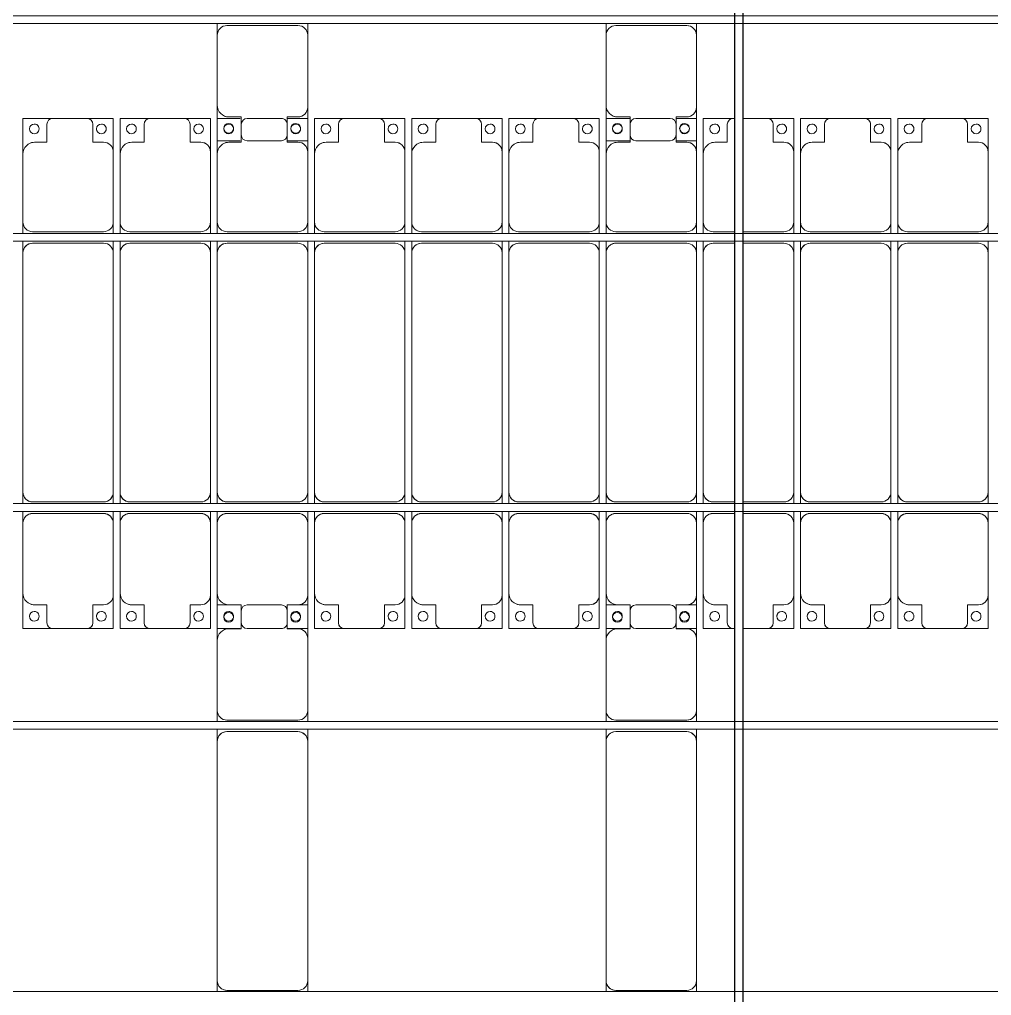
# Model space of a CAD drawing. Header units: millimetres. Extents: x -147246 to 112336, y -213734 to -86506.
# Drawn here: x -19365 to -14365, y -134745 to -129725 of the extents above; entities that cross this region are included whole.
import ezdxf

# ---------------------------------------------------------------- set-up
doc = ezdxf.new("R2010")
doc.units = ezdxf.units.MM
doc.layers.add('A-GENM', color=13, linetype='Continuous', lineweight=9)
doc.layers.add('S-BEAM', color=12, linetype='Continuous', lineweight=9)

# ---------------------------------------------------------------- blocks, each defined once
blk = doc.blocks.new('Dải phao đi lại kèm đỡ invester - DẢI PHAO ĐI LẠI-14853-BỐ TRÍ KHUNG KẾT CẤU BÈ PIN 05')
at = {"layer": 'A-GENM', "color": 7}
for p, q in [((120758.4, 1312.2), (120911.8, 1312.2)), ((120758.4, 1129.7), (120758.4, 1312.2)), ((121088.2, 1312.2), (120911.8, 1312.2)), ((121088.2, 1312.2), (121223.4, 1312.2)), ((121223.4, 1312.2), (121223.4, 1139.7)), ((121258.4, 1312.2), (121411.8, 1312.2)), ((121258.4, 1129.7), (121258.4, 1312.2)), ((121588.2, 1312.2), (121411.8, 1312.2)), ((121588.2, 1312.2), (121723.4, 1312.2)), ((121723.4, 1312.2), (121723.4, 1139.7)), ((121758.4, 1312.2), (121876.7, 1312.2)), ((121758.4, 1129.7), (121758.4, 1312.2)), ((122088.2, 1312.2), (121911.8, 1312.2)), ((122118, 1312.2), (122223.4, 1312.2)), ((122223.4, 1312.2), (122223.4, 1139.7)), ((122258.4, 1312.2), (122411.8, 1312.2)), ((122258.4, 1129.7), (122258.4, 1312.2)), ((122588.2, 1312.2), (122411.8, 1312.2)), ((122588.2, 1312.2), (122723.4, 1312.2)), ((122723.4, 1312.2), (122723.4, 1139.7)), ((122758.4, 1312.2), (122911.8, 1312.2)), ((122758.4, 1129.7), (122758.4, 1312.2)), ((123088.2, 1312.2), (122911.8, 1312.2)), ((123088.2, 1312.2), (123223.4, 1312.2)), ((123223.4, 1312.2), (123223.4, 1139.7)), ((123258.4, 1312.2), (123411.8, 1312.2)), ((123258.4, 1129.7), (123258.4, 1312.2)), ((123588.2, 1312.2), (123411.8, 1312.2)), ((123588.2, 1312.2), (123723.4, 1312.2)), ((123723.4, 1312.2), (123723.4, 1139.7)), ((123758.4, 1312.2), (123881.6, 1312.2)), ((123758.4, 1129.7), (123758.4, 1312.2)), ((124088.2, 1312.2), (123911.8, 1312.2)), ((124118, 1312.2), (124223.4, 1312.2)), ((124223.4, 1312.2), (124223.4, 1139.7)), ((124258.4, 1312.2), (124411.8, 1312.2)), ((124258.4, 1129.7), (124258.4, 1312.2)), ((124421.3, 1312.2), (124411.8, 1312.2)), ((124588.2, 1312.2), (124461.3, 1312.2)), ((124588.2, 1312.2), (124723.4, 1312.2)), ((124723.4, 1312.2), (124723.4, 1139.7)), ((124758.4, 1312.2), (124911.8, 1312.2)), ((124758.4, 1129.7), (124758.4, 1312.2)), ((125088.2, 1312.2), (124911.8, 1312.2)), ((125088.2, 1312.2), (125223.4, 1312.2)), ((125223.4, 1312.2), (125223.4, 1139.7)), ((125258.4, 1312.2), (125411.8, 1312.2)), ((125258.4, 1129.7), (125258.4, 1312.2)), ((125588.2, 1312.2), (125411.8, 1312.2)), ((125588.2, 1312.2), (125723.4, 1312.2)), ((125723.4, 1312.2), (125723.4, 1139.7)), ((120881.8, 1282.2), (120881.8, 1189.7)), ((121118.2, 1189.7), (121118.2, 1282.2)), ((121381.8, 1282.2), (121381.8, 1189.7)), ((121618.2, 1189.7), (121618.2, 1282.2)), ((121881.8, 1282.2), (121881.8, 1189.7)), ((122118.2, 1189.7), (122118.2, 1282.2)), ((122381.8, 1282.2), (122381.8, 1189.7)), ((122618.2, 1189.7), (122618.2, 1282.2)), ((122881.8, 1282.2), (122881.8, 1189.7)), ((123118.2, 1189.7), (123118.2, 1282.2)), ((123381.8, 1282.2), (123381.8, 1189.7)), ((123618.2, 1189.7), (123618.2, 1282.2)), ((123881.8, 1282.2), (123881.8, 1189.7)), ((124118.2, 1189.7), (124118.2, 1282.2)), ((124381.8, 1282.2), (124381.8, 1189.7)), ((124618.2, 1189.7), (124618.2, 1282.2)), ((124881.8, 1282.2), (124881.8, 1189.7)), ((125118.2, 1189.7), (125118.2, 1282.2)), ((125381.8, 1282.2), (125381.8, 1189.7)), ((125618.2, 1189.7), (125618.2, 1282.2)), ((120881.8, 1189.7), (120818.4, 1189.7)), ((121173.4, 1189.7), (121118.2, 1189.7)), ((121381.8, 1189.7), (121318.4, 1189.7)), ((121673.4, 1189.7), (121618.2, 1189.7)), ((121881.8, 1189.7), (121818.4, 1189.7)), ((122173.4, 1189.7), (122118.2, 1189.7)), ((122381.8, 1189.7), (122318.4, 1189.7)), ((122673.4, 1189.7), (122618.2, 1189.7)), ((122881.8, 1189.7), (122818.4, 1189.7)), ((123173.4, 1189.7), (123118.2, 1189.7)), ((123381.8, 1189.7), (123318.4, 1189.7)), ((123673.4, 1189.7), (123618.2, 1189.7)), ((123881.8, 1189.7), (123818.4, 1189.7)), ((124173.4, 1189.7), (124118.2, 1189.7)), ((124381.8, 1189.7), (124318.4, 1189.7)), ((124673.4, 1189.7), (124618.2, 1189.7)), ((124881.8, 1189.7), (124818.4, 1189.7)), ((125173.4, 1189.7), (125118.2, 1189.7)), ((125381.8, 1189.7), (125318.4, 1189.7)), ((125673.4, 1189.7), (125618.2, 1189.7)), ((120758.4, 1129.7), (120758.4, 779.7)), ((121223.4, 779.7), (121223.4, 1139.7)), ((121258.4, 1129.7), (121258.4, 779.7)), ((121723.4, 779.7), (121723.4, 1139.7)), ((121758.4, 1129.7), (121758.4, 779.7)), ((122223.4, 779.7), (122223.4, 1139.7)), ((122258.4, 1129.7), (122258.4, 779.7)), ((122723.4, 779.7), (122723.4, 1139.7)), ((122758.4, 1129.7), (122758.4, 779.7)), ((123223.4, 779.7), (123223.4, 1139.7)), ((123258.4, 1129.7), (123258.4, 779.7)), ((123723.4, 779.7), (123723.4, 1139.7)), ((123758.4, 1129.7), (123758.4, 779.7)), ((124223.4, 779.7), (124223.4, 1139.7)), ((124258.4, 1129.7), (124258.4, 779.7)), ((124723.4, 779.7), (124723.4, 1139.7)), ((124758.4, 1129.7), (124758.4, 779.7)), ((125223.4, 779.7), (125223.4, 1139.7)), ((125258.4, 1129.7), (125258.4, 779.7)), ((125723.4, 779.7), (125723.4, 1139.7)), ((120758.4, 720.8), (120758.4, 779.7)), ((121223.4, 779.7), (121223.4, 720.8)), ((121258.4, 720.8), (121258.4, 779.7)), ((121723.4, 779.7), (121723.4, 720.8)), ((121758.4, 720.8), (121758.4, 779.7)), ((122223.4, 779.7), (122223.4, 720.8)), ((122258.4, 720.8), (122258.4, 779.7)), ((122723.4, 779.7), (122723.4, 720.8)), ((122758.4, 720.8), (122758.4, 779.7)), ((123223.4, 779.7), (123223.4, 720.8)), ((123258.4, 720.8), (123258.4, 779.7)), ((123723.4, 779.7), (123723.4, 720.8)), ((123758.4, 720.8), (123758.4, 779.7)), ((124223.4, 779.7), (124223.4, 720.8)), ((124258.4, 720.8), (124258.4, 779.7)), ((124723.4, 779.7), (124723.4, 720.8)), ((124758.4, 720.8), (124758.4, 779.7)), ((125223.4, 779.7), (125223.4, 720.8)), ((125258.4, 720.8), (125258.4, 779.7)), ((125723.4, 779.7), (125723.4, 720.8)), ((120808.4, 729.7), (121173.4, 729.7)), ((121308.4, 729.7), (121673.4, 729.7)), ((121808.4, 729.7), (122173.4, 729.7)), ((122308.4, 729.7), (122673.4, 729.7)), ((122808.4, 729.7), (123173.4, 729.7)), ((123308.4, 729.7), (123673.4, 729.7)), ((123808.4, 729.7), (124173.4, 729.7)), ((124308.4, 729.7), (124421.3, 729.7)), ((124461.3, 729.7), (124673.4, 729.7)), ((124808.4, 729.7), (125173.4, 729.7)), ((125308.4, 729.7), (125673.4, 729.7)), ((120758.4, 620.3), (120758.4, 680.8)), ((121173.4, 670.3), (120808.4, 670.3)), ((121223.4, 680.8), (121223.4, 620.3)), ((121258.4, 620.3), (121258.4, 680.8)), ((121673.4, 670.3), (121308.4, 670.3)), ((121723.4, 680.8), (121723.4, 620.3)), ((121758.4, 620.3), (121758.4, 680.8)), ((122173.4, 670.3), (121808.4, 670.3)), ((122223.4, 680.8), (122223.4, 620.3)), ((122258.4, 620.3), (122258.4, 680.8)), ((122673.4, 670.3), (122308.4, 670.3)), ((122723.4, 680.8), (122723.4, 620.3)), ((122758.4, 620.3), (122758.4, 680.8)), ((123173.4, 670.3), (122808.4, 670.3)), ((123223.4, 680.8), (123223.4, 620.3)), ((123258.4, 620.3), (123258.4, 680.8)), ((123673.4, 670.3), (123308.4, 670.3)), ((123723.4, 680.8), (123723.4, 620.3)), ((123758.4, 620.3), (123758.4, 680.8)), ((124173.4, 670.3), (123808.4, 670.3)), ((124223.4, 680.8), (124223.4, 620.3)), ((124258.4, 620.3), (124258.4, 680.8)), ((124421.3, 670.3), (124308.4, 670.3)), ((124673.4, 670.3), (124461.3, 670.3)), ((124723.4, 680.8), (124723.4, 620.3)), ((124758.4, 620.3), (124758.4, 680.8)), ((125173.4, 670.3), (124808.4, 670.3)), ((125223.4, 680.8), (125223.4, 620.3)), ((125258.4, 620.3), (125258.4, 680.8)), ((125673.4, 670.3), (125308.4, 670.3)), ((125723.4, 680.8), (125723.4, 620.3)), ((120758.4, 620.3), (120758.4, -610.3)), ((121223.4, -610.3), (121223.4, 620.3)), ((121258.4, 620.3), (121258.4, -610.3)), ((121723.4, -610.3), (121723.4, 620.3)), ((121758.4, 620.3), (121758.4, -610.3)), ((122223.4, -610.3), (122223.4, 620.3)), ((122258.4, 620.3), (122258.4, -610.3)), ((122723.4, -610.3), (122723.4, 620.3)), ((122758.4, 620.3), (122758.4, -610.3)), ((123223.4, -610.3), (123223.4, 620.3)), ((123258.4, 620.3), (123258.4, -610.3)), ((123723.4, -610.3), (123723.4, 620.3)), ((123758.4, 620.3), (123758.4, -610.3)), ((124223.4, -610.3), (124223.4, 620.3)), ((124258.4, 620.3), (124258.4, -610.3)), ((124723.4, -610.3), (124723.4, 620.3)), ((124758.4, 620.3), (124758.4, -610.3)), ((125223.4, -610.3), (125223.4, 620.3)), ((125258.4, 620.3), (125258.4, -610.3)), ((125723.4, -610.3), (125723.4, 620.3)), ((120758.4, -669.2), (120758.4, -610.3)), ((121223.4, -610.3), (121223.4, -669.2)), ((121258.4, -669.2), (121258.4, -610.3)), ((121723.4, -610.3), (121723.4, -669.2)), ((121758.4, -669.2), (121758.4, -610.3)), ((122223.4, -610.3), (122223.4, -669.2)), ((122258.4, -669.2), (122258.4, -610.3)), ((122723.4, -610.3), (122723.4, -669.2)), ((122758.4, -669.2), (122758.4, -610.3)), ((123223.4, -610.3), (123223.4, -669.2)), ((123258.4, -669.2), (123258.4, -610.3)), ((123723.4, -610.3), (123723.4, -669.2)), ((123758.4, -669.2), (123758.4, -610.3)), ((124223.4, -610.3), (124223.4, -669.2)), ((124258.4, -669.2), (124258.4, -610.3)), ((124723.4, -610.3), (124723.4, -669.2)), ((124758.4, -669.2), (124758.4, -610.3)), ((125223.4, -610.3), (125223.4, -669.2)), ((125258.4, -669.2), (125258.4, -610.3)), ((125723.4, -610.3), (125723.4, -669.2)), ((120808.4, -660.3), (121173.4, -660.3)), ((121308.4, -660.3), (121673.4, -660.3)), ((121808.4, -660.3), (122173.4, -660.3)), ((122308.4, -660.3), (122673.4, -660.3)), ((122808.4, -660.3), (123173.4, -660.3)), ((123308.4, -660.3), (123673.4, -660.3)), ((123808.4, -660.3), (124173.4, -660.3)), ((124308.4, -660.3), (124421.3, -660.3)), ((124461.3, -660.3), (124673.4, -660.3)), ((124808.4, -660.3), (125173.4, -660.3)), ((125308.4, -660.3), (125673.4, -660.3)), ((120758.4, -769.7), (120758.4, -709.2)), ((121173.4, -719.7), (120808.4, -719.7)), ((121223.4, -709.2), (121223.4, -769.7)), ((121258.4, -769.7), (121258.4, -709.2)), ((121673.4, -719.7), (121308.4, -719.7)), ((121723.4, -709.2), (121723.4, -769.7)), ((121758.4, -769.7), (121758.4, -709.2)), ((122173.4, -719.7), (121808.4, -719.7)), ((122223.4, -709.2), (122223.4, -769.7)), ((122258.4, -769.7), (122258.4, -709.2)), ((122673.4, -719.7), (122308.4, -719.7)), ((122723.4, -709.2), (122723.4, -769.7)), ((122758.4, -769.7), (122758.4, -709.2)), ((123173.4, -719.7), (122808.4, -719.7)), ((123223.4, -709.2), (123223.4, -769.7)), ((123258.4, -769.7), (123258.4, -709.2)), ((123673.4, -719.7), (123308.4, -719.7)), ((123723.4, -709.2), (123723.4, -769.7)), ((123758.4, -769.7), (123758.4, -709.2)), ((124173.4, -719.7), (123808.4, -719.7)), ((124223.4, -709.2), (124223.4, -769.7)), ((124258.4, -769.7), (124258.4, -709.2)), ((124421.3, -719.7), (124308.4, -719.7)), ((124673.4, -719.7), (124461.3, -719.7)), ((124723.4, -709.2), (124723.4, -769.7)), ((124758.4, -769.7), (124758.4, -709.2)), ((125173.4, -719.7), (124808.4, -719.7)), ((125223.4, -709.2), (125223.4, -769.7)), ((125258.4, -769.7), (125258.4, -709.2)), ((125673.4, -719.7), (125308.4, -719.7)), ((125723.4, -709.2), (125723.4, -769.7)), ((120758.4, -769.7), (120758.4, -1129.7)), ((121223.4, -1139.7), (121223.4, -769.7)), ((121258.4, -769.7), (121258.4, -1129.7)), ((121723.4, -1139.7), (121723.4, -769.7)), ((121758.4, -769.7), (121758.4, -1129.7)), ((122223.4, -1139.7), (122223.4, -769.7)), ((122258.4, -769.7), (122258.4, -1129.7)), ((122723.4, -1139.7), (122723.4, -769.7)), ((122758.4, -769.7), (122758.4, -1129.7)), ((123223.4, -1139.7), (123223.4, -769.7)), ((123258.4, -769.7), (123258.4, -1129.7)), ((123723.4, -1139.7), (123723.4, -769.7)), ((123758.4, -769.7), (123758.4, -1129.7)), ((124223.4, -1139.7), (124223.4, -769.7)), ((124258.4, -769.7), (124258.4, -1129.7)), ((124723.4, -1139.7), (124723.4, -769.7)), ((124758.4, -769.7), (124758.4, -1129.7)), ((125223.4, -1139.7), (125223.4, -769.7)), ((125258.4, -769.7), (125258.4, -1129.7)), ((125723.4, -1139.7), (125723.4, -769.7)), ((120758.4, -1312.2), (120758.4, -1129.7)), ((121223.4, -1139.7), (121223.4, -1312.2)), ((121258.4, -1312.2), (121258.4, -1129.7)), ((121723.4, -1139.7), (121723.4, -1312.2)), ((121758.4, -1312.2), (121758.4, -1129.7)), ((122223.4, -1139.7), (122223.4, -1312.2)), ((122258.4, -1312.2), (122258.4, -1129.7)), ((122723.4, -1139.7), (122723.4, -1312.2)), ((122758.4, -1312.2), (122758.4, -1129.7)), ((123223.4, -1139.7), (123223.4, -1312.2)), ((123258.4, -1312.2), (123258.4, -1129.7)), ((123723.4, -1139.7), (123723.4, -1312.2)), ((123758.4, -1312.2), (123758.4, -1129.7)), ((124223.4, -1139.7), (124223.4, -1312.2)), ((124258.4, -1312.2), (124258.4, -1129.7)), ((124723.4, -1139.7), (124723.4, -1312.2)), ((124758.4, -1312.2), (124758.4, -1129.7)), ((125223.4, -1139.7), (125223.4, -1312.2)), ((125258.4, -1312.2), (125258.4, -1129.7)), ((125723.4, -1139.7), (125723.4, -1312.2)), ((120818.4, -1189.7), (120881.8, -1189.7)), ((120881.8, -1189.7), (120881.8, -1282.2)), ((121118.2, -1282.2), (121118.2, -1189.7)), ((121118.2, -1189.7), (121173.4, -1189.7)), ((121318.4, -1189.7), (121381.8, -1189.7)), ((121381.8, -1189.7), (121381.8, -1282.2)), ((121618.2, -1282.2), (121618.2, -1189.7)), ((121618.2, -1189.7), (121673.4, -1189.7)), ((121818.4, -1189.7), (121881.8, -1189.7)), ((121881.8, -1189.7), (121881.8, -1282.2)), ((122118.2, -1282.2), (122118.2, -1189.7)), ((122118.2, -1189.7), (122173.4, -1189.7)), ((122318.4, -1189.7), (122381.8, -1189.7)), ((122381.8, -1189.7), (122381.8, -1282.2)), ((122618.2, -1282.2), (122618.2, -1189.7)), ((122618.2, -1189.7), (122673.4, -1189.7)), ((122818.4, -1189.7), (122881.8, -1189.7)), ((122881.8, -1189.7), (122881.8, -1282.2)), ((123118.2, -1282.2), (123118.2, -1189.7)), ((123118.2, -1189.7), (123173.4, -1189.7)), ((123318.4, -1189.7), (123381.8, -1189.7)), ((123381.8, -1189.7), (123381.8, -1282.2)), ((123618.2, -1282.2), (123618.2, -1189.7)), ((123618.2, -1189.7), (123673.4, -1189.7)), ((123818.4, -1189.7), (123881.8, -1189.7)), ((123881.8, -1189.7), (123881.8, -1282.2)), ((124118.2, -1282.2), (124118.2, -1189.7)), ((124118.2, -1189.7), (124173.4, -1189.7)), ((124318.4, -1189.7), (124381.8, -1189.7)), ((124381.8, -1189.7), (124381.8, -1282.2)), ((124618.2, -1282.2), (124618.2, -1189.7)), ((124618.2, -1189.7), (124673.4, -1189.7)), ((124818.4, -1189.7), (124881.8, -1189.7)), ((124881.8, -1189.7), (124881.8, -1282.2)), ((125118.2, -1282.2), (125118.2, -1189.7)), ((125118.2, -1189.7), (125173.4, -1189.7)), ((125318.4, -1189.7), (125381.8, -1189.7)), ((125381.8, -1189.7), (125381.8, -1282.2)), ((125618.2, -1282.2), (125618.2, -1189.7)), ((125618.2, -1189.7), (125673.4, -1189.7)), ((120911.8, -1312.2), (120758.4, -1312.2)), ((120911.8, -1312.2), (121088.2, -1312.2)), ((121223.4, -1312.2), (121088.2, -1312.2)), ((121411.8, -1312.2), (121258.4, -1312.2)), ((121411.8, -1312.2), (121588.2, -1312.2)), ((121723.4, -1312.2), (121588.2, -1312.2)), ((121876.7, -1312.2), (121758.4, -1312.2)), ((121911.8, -1312.2), (122088.2, -1312.2)), ((122223.4, -1312.2), (122117.1, -1312.2)), ((122411.8, -1312.2), (122258.4, -1312.2)), ((122411.8, -1312.2), (122588.2, -1312.2)), ((122723.4, -1312.2), (122588.2, -1312.2)), ((122911.8, -1312.2), (122758.4, -1312.2)), ((122911.8, -1312.2), (123088.2, -1312.2)), ((123223.4, -1312.2), (123088.2, -1312.2)), ((123411.8, -1312.2), (123258.4, -1312.2)), ((123411.8, -1312.2), (123588.2, -1312.2)), ((123723.4, -1312.2), (123588.2, -1312.2)), ((123881.7, -1312.2), (123758.4, -1312.2)), ((123911.8, -1312.2), (124088.2, -1312.2)), ((124223.4, -1312.2), (124117.1, -1312.2)), ((124411.8, -1312.2), (124258.4, -1312.2)), ((124411.8, -1312.2), (124421.3, -1312.2)), ((124461.3, -1312.2), (124588.2, -1312.2)), ((124723.4, -1312.2), (124588.2, -1312.2)), ((124911.8, -1312.2), (124758.4, -1312.2)), ((124911.8, -1312.2), (125088.2, -1312.2)), ((125223.4, -1312.2), (125088.2, -1312.2)), ((125411.8, -1312.2), (125258.4, -1312.2)), ((125411.8, -1312.2), (125588.2, -1312.2)), ((125723.4, -1312.2), (125588.2, -1312.2))]:
    blk.add_line(p, q, dxfattribs=at)
for centre, radius, start, end in [((120911.8, 1282.2), 30, 90, 180), ((120911.8, 1282.2), 30, 90, 150), ((121088.2, 1282.2), 30, 0, 90), ((121088.2, 1282.2), 30, 30, 90), ((121411.8, 1282.2), 30, 90, 180), ((121411.8, 1282.2), 30, 90, 150), ((121588.2, 1282.2), 30, 0, 90), ((121588.2, 1282.2), 30, 30, 90), ((121911.8, 1282.2), 30, 90, 180), ((122088.2, 1282.2), 30, 360, 90), ((122411.8, 1282.2), 30, 90, 180), ((122411.8, 1282.2), 30, 90, 150), ((122588.2, 1282.2), 30, 0, 90), ((122588.2, 1282.2), 30, 30, 90), ((122911.8, 1282.2), 30, 90, 180), ((122911.8, 1282.2), 30, 90, 150), ((123088.2, 1282.2), 30, 0, 90), ((123088.2, 1282.2), 30, 30, 90), ((123411.8, 1282.2), 30, 90, 180), ((123411.8, 1282.2), 30, 90, 150), ((123588.2, 1282.2), 30, 360, 90), ((123588.2, 1282.2), 30, 30, 90), ((123911.8, 1282.2), 30, 90, 180), ((124088.2, 1282.2), 30, 0, 90), ((124411.8, 1282.2), 30, 90, 180), ((124411.8, 1282.2), 30, 90, 150), ((124588.2, 1282.2), 30, 0, 90), ((124588.2, 1282.2), 30, 30, 90), ((124911.8, 1282.2), 30, 90, 180), ((124911.8, 1282.2), 30, 90, 150), ((125088.2, 1282.2), 30, 360, 90), ((125088.2, 1282.2), 30, 30, 90), ((125411.8, 1282.2), 30, 90, 180), ((125411.8, 1282.2), 30, 90, 150), ((125588.2, 1282.2), 30, 0, 90), ((125588.2, 1282.2), 30, 30, 90), ((120816.8, 1258.6), 25, 90, 270), ((120816.8, 1258.6), 25, 270, 90), ((121161.8, 1258.6), 25, 90, 270), ((121161.8, 1258.6), 25, 180, 195), ((121161.8, 1258.6), 25, 270, 90), ((121316.8, 1258.6), 25, 90, 270), ((121316.8, 1258.6), 25, 270, 90), ((121661.8, 1258.6), 25, 90, 270), ((121661.8, 1258.6), 25, 180, 195), ((121661.8, 1258.6), 25, 270, 90), ((121816.8, 1258.6), 25, 90, 270), ((121816.8, 1258.6), 25, 270, 90), ((122161.8, 1258.6), 25, 90, 270), ((122161.8, 1258.6), 25, 270, 90), ((122316.8, 1258.6), 25, 90, 270), ((122316.8, 1258.6), 25, 270, 90), ((122661.8, 1258.6), 25, 90, 270), ((122661.8, 1258.6), 25, 180, 195), ((122661.8, 1258.6), 25, 270, 90), ((122816.8, 1258.6), 25, 90, 270), ((122816.8, 1258.6), 25, 270, 90), ((123161.8, 1258.6), 25, 90, 270), ((123161.8, 1258.6), 25, 180, 195), ((123161.8, 1258.6), 25, 270, 90), ((123316.8, 1258.6), 25, 90, 270), ((123316.8, 1258.6), 25, 270, 90), ((123661.8, 1258.6), 25, 90, 270), ((123661.8, 1258.6), 25, 180, 195), ((123661.8, 1258.6), 25, 270, 90), ((123816.8, 1258.6), 25, 90, 270), ((123816.8, 1258.6), 25, 270, 90), ((124161.8, 1258.6), 25, 90, 270), ((124161.8, 1258.6), 25, 270, 90), ((124316.8, 1258.6), 25, 90, 270), ((124316.8, 1258.6), 25, 270, 90), ((124661.8, 1258.6), 25, 90, 270), ((124661.8, 1258.6), 25, 180, 195), ((124661.8, 1258.6), 25, 270, 90), ((124816.8, 1258.6), 25, 90, 270), ((124816.8, 1258.6), 25, 270, 90), ((125161.8, 1258.6), 25, 90, 270), ((125161.8, 1258.6), 25, 180, 195), ((125161.8, 1258.6), 25, 270, 90), ((125316.8, 1258.6), 25, 90, 270), ((125316.8, 1258.6), 25, 270, 90), ((125661.8, 1258.6), 25, 90, 270), ((125661.8, 1258.6), 25, 180, 195), ((125661.8, 1258.6), 25, 270, 90), ((120818.4, 1129.7), 60, 90, 180), ((120818.4, 1129.7), 60, 90, 120), ((121173.4, 1139.7), 50, 360, 90), ((121173.4, 1139.7), 50, 45, 90), ((121318.4, 1129.7), 60, 90, 180), ((121318.4, 1129.7), 60, 90, 120), ((121673.4, 1139.7), 50, 0, 90), ((121673.4, 1139.7), 50, 45, 90), ((121818.4, 1129.7), 60, 90, 180), ((121818.4, 1129.7), 60, 90, 120), ((122173.4, 1139.7), 50, 360, 90), ((122173.4, 1139.7), 50, 45, 90), ((122318.4, 1129.7), 60, 90, 180), ((122318.4, 1129.7), 60, 90, 120), ((122673.4, 1139.7), 50, 0, 90), ((122673.4, 1139.7), 50, 45, 90), ((122818.4, 1129.7), 60, 90, 180), ((122818.4, 1129.7), 60, 90, 120), ((123173.4, 1139.7), 50, 0, 90), ((123173.4, 1139.7), 50, 45, 90), ((123318.4, 1129.7), 60, 90, 180), ((123318.4, 1129.7), 60, 90, 120), ((123673.4, 1139.7), 50, 360, 90), ((123673.4, 1139.7), 50, 45, 90), ((123818.4, 1129.7), 60, 90, 180), ((123818.4, 1129.7), 60, 90, 120), ((124173.4, 1139.7), 50, 0, 90), ((124173.4, 1139.7), 50, 45, 90), ((124318.4, 1129.7), 60, 90, 180), ((124318.4, 1129.7), 60, 90, 120), ((124673.4, 1139.7), 50, 0, 90), ((124673.4, 1139.7), 50, 45, 90), ((124818.4, 1129.7), 60, 90, 180), ((124818.4, 1129.7), 60, 90, 120), ((125173.4, 1139.7), 50, 0, 90), ((125173.4, 1139.7), 50, 45, 90), ((125318.4, 1129.7), 60, 90, 180), ((125318.4, 1129.7), 60, 90, 120), ((125673.4, 1139.7), 50, 360, 90), ((125673.4, 1139.7), 50, 45, 90), ((120808.4, 779.7), 50, 180, 270), ((121173.4, 779.7), 50, 270, 0), ((121308.4, 779.7), 50, 180, 270), ((121673.4, 779.7), 50, 270, 0), ((121808.4, 779.7), 50, 180, 270), ((122173.4, 779.7), 50, 270, 0), ((122308.4, 779.7), 50, 180, 270), ((122673.4, 779.7), 50, 270, 360), ((122808.4, 779.7), 50, 180, 270), ((123173.4, 779.7), 50, 270, 0), ((123308.4, 779.7), 50, 180, 270), ((123673.4, 779.7), 50, 270, 0), ((123808.4, 779.7), 50, 180, 270), ((124173.4, 779.7), 50, 270, 0), ((124308.4, 779.7), 50, 180, 270), ((124673.4, 779.7), 50, 270, 0), ((124808.4, 779.7), 50, 180, 270), ((125173.4, 779.7), 50, 270, 0), ((125308.4, 779.7), 50, 180, 270), ((125673.4, 779.7), 50, 270, 0), ((120808.4, 779.7), 50, 225, 270), ((121173.4, 779.7), 50, 270, 315), ((121308.4, 779.7), 50, 225, 270), ((121673.4, 779.7), 50, 270, 315), ((121808.4, 779.7), 50, 225, 270), ((122173.4, 779.7), 50, 270, 315), ((122308.4, 779.7), 50, 225, 270), ((122673.4, 779.7), 50, 270, 315), ((122808.4, 779.7), 50, 225, 270), ((123173.4, 779.7), 50, 270, 315), ((123308.4, 779.7), 50, 225, 270), ((123673.4, 779.7), 50, 270, 315), ((123808.4, 779.7), 50, 225, 270), ((124173.4, 779.7), 50, 270, 315), ((124308.4, 779.7), 50, 225, 270), ((124673.4, 779.7), 50, 270, 315), ((124808.4, 779.7), 50, 225, 270), ((125173.4, 779.7), 50, 270, 315), ((125308.4, 779.7), 50, 225, 270), ((125673.4, 779.7), 50, 270, 315), ((120808.4, 620.3), 50, 90, 180), ((120808.4, 620.3), 50, 90, 165), ((121173.4, 620.3), 50, 0, 90), ((121173.4, 620.3), 50, 0, 90), ((121308.4, 620.3), 50, 90, 180), ((121308.4, 620.3), 50, 90, 165), ((121673.4, 620.3), 50, 0, 90), ((121673.4, 620.3), 50, 0, 90), ((121808.4, 620.3), 50, 90, 180), ((121808.4, 620.3), 50, 90, 165), ((122173.4, 620.3), 50, 0, 90), ((122173.4, 620.3), 50, 0, 90), ((122308.4, 620.3), 50, 90, 180), ((122308.4, 620.3), 50, 90, 165), ((122673.4, 620.3), 50, 0, 90), ((122673.4, 620.3), 50, 0, 90), ((122808.4, 620.3), 50, 90, 180), ((122808.4, 620.3), 50, 90, 165), ((123173.4, 620.3), 50, 0, 90), ((123173.4, 620.3), 50, 0, 90), ((123308.4, 620.3), 50, 90, 180), ((123308.4, 620.3), 50, 90, 165), ((123673.4, 620.3), 50, 0, 90), ((123673.4, 620.3), 50, 0, 90), ((123808.4, 620.3), 50, 90, 180), ((123808.4, 620.3), 50, 125.1217, 165), ((123808.4, 620.3), 50, 90, 120), ((124173.4, 620.3), 50, 0, 90), ((124173.4, 620.3), 50, 0, 90), ((124308.4, 620.3), 50, 90, 180), ((124308.4, 620.3), 50, 90, 165), ((124673.4, 620.3), 50, 0, 90), ((124673.4, 620.3), 50, 0, 90), ((124808.4, 620.3), 50, 90, 180), ((124808.4, 620.3), 50, 90, 165), ((125173.4, 620.3), 50, 0, 90), ((125173.4, 620.3), 50, 0, 90), ((125308.4, 620.3), 50, 90, 180), ((125308.4, 620.3), 50, 90, 165), ((125673.4, 620.3), 50, 0, 90), ((125673.4, 620.3), 50, 0, 90), ((120808.4, -610.3), 50, 180, 270), ((120808.4, -610.3), 50, 180, 255), ((121173.4, -610.3), 50, 270, 360), ((121173.4, -610.3), 50, 315, 360), ((121308.4, -610.3), 50, 180, 270), ((121308.4, -610.3), 50, 180, 255), ((121673.4, -610.3), 50, 270, 360), ((121673.4, -610.3), 50, 315, 360), ((121808.4, -610.3), 50, 180, 270), ((121808.4, -610.3), 50, 180, 255), ((122173.4, -610.3), 50, 270, 360), ((122173.4, -610.3), 50, 315, 0), ((122308.4, -610.3), 50, 180, 270), ((122308.4, -610.3), 50, 180, 255), ((122673.4, -610.3), 50, 270, 360), ((122673.4, -610.3), 50, 315, 360), ((122808.4, -610.3), 50, 180, 270), ((122808.4, -610.3), 50, 180, 255), ((123173.4, -610.3), 50, 270, 360), ((123173.4, -610.3), 50, 315, 360), ((123308.4, -610.3), 50, 180, 270), ((123308.4, -610.3), 50, 180, 255), ((123673.4, -610.3), 50, 270, 0), ((123673.4, -610.3), 50, 315, 0), ((123808.4, -610.3), 50, 180, 270), ((123808.4, -610.3), 50, 180, 234.8859), ((123808.4, -610.3), 50, 236.7439, 255), ((124173.4, -610.3), 50, 270, 360), ((124173.4, -610.3), 50, 315, 0), ((124308.4, -610.3), 50, 180, 270), ((124308.4, -610.3), 50, 180, 255), ((124673.4, -610.3), 50, 270, 360), ((124673.4, -610.3), 50, 315, 360), ((124808.4, -610.3), 50, 180, 270), ((124808.4, -610.3), 50, 180, 255), ((125173.4, -610.3), 50, 270, 0), ((125173.4, -610.3), 50, 315, 0), ((125308.4, -610.3), 50, 180, 270), ((125308.4, -610.3), 50, 180, 255), ((125673.4, -610.3), 50, 270, 0), ((125673.4, -610.3), 50, 315, 0), ((120808.4, -769.7), 50, 90, 180), ((120808.4, -769.7), 50, 90, 135), ((121173.4, -769.7), 50, 0, 90), ((121173.4, -769.7), 50, 45, 90), ((121308.4, -769.7), 50, 90, 180), ((121308.4, -769.7), 50, 90, 135), ((121673.4, -769.7), 50, 0, 90), ((121673.4, -769.7), 50, 45, 90), ((121808.4, -769.7), 50, 90, 180), ((121808.4, -769.7), 50, 90, 135), ((122173.4, -769.7), 50, 360, 90), ((122173.4, -769.7), 50, 45, 90), ((122308.4, -769.7), 50, 90, 180), ((122308.4, -769.7), 50, 90, 135), ((122673.4, -769.7), 50, 0, 90), ((122673.4, -769.7), 50, 45, 90), ((122808.4, -769.7), 50, 90, 180), ((122808.4, -769.7), 50, 90, 135), ((123173.4, -769.7), 50, 360, 90), ((123173.4, -769.7), 50, 45, 90), ((123308.4, -769.7), 50, 90, 180), ((123308.4, -769.7), 50, 90, 135), ((123673.4, -769.7), 50, 0, 90), ((123673.4, -769.7), 50, 45, 90), ((123808.4, -769.7), 50, 90, 180), ((123808.4, -769.7), 50, 90, 135), ((124173.4, -769.7), 50, 360, 90), ((124173.4, -769.7), 50, 45, 90), ((124308.4, -769.7), 50, 90, 180), ((124308.4, -769.7), 50, 90, 135), ((124673.4, -769.7), 50, 360, 90), ((124673.4, -769.7), 50, 45, 90), ((124808.4, -769.7), 50, 90, 180), ((124808.4, -769.7), 50, 90, 135), ((125173.4, -769.7), 50, 0, 90), ((125173.4, -769.7), 50, 45, 90), ((125308.4, -769.7), 50, 90, 180), ((125308.4, -769.7), 50, 90, 135), ((125673.4, -769.7), 50, 0, 90), ((125673.4, -769.7), 50, 45, 90), ((120818.4, -1129.7), 60, 180, 270), ((121173.4, -1139.7), 50, 270, 0), ((121318.4, -1129.7), 60, 180, 270), ((121673.4, -1139.7), 50, 270, 0), ((121818.4, -1129.7), 60, 180, 270), ((122173.4, -1139.7), 50, 270, 0), ((122318.4, -1129.7), 60, 180, 270), ((122673.4, -1139.7), 50, 270, 360), ((122818.4, -1129.7), 60, 180, 270), ((123173.4, -1139.7), 50, 270, 0), ((123318.4, -1129.7), 60, 180, 270), ((123673.4, -1139.7), 50, 270, 360), ((123818.4, -1129.7), 60, 180, 270), ((124173.4, -1139.7), 50, 270, 0), ((124318.4, -1129.7), 60, 180, 270), ((124673.4, -1139.7), 50, 270, 360), ((124818.4, -1129.7), 60, 180, 270), ((125173.4, -1139.7), 50, 270, 0), ((125318.4, -1129.7), 60, 180, 270), ((125673.4, -1139.7), 50, 270, 360), ((120818.4, -1129.7), 60, 240, 270), ((121173.4, -1139.7), 50, 270, 315), ((121318.4, -1129.7), 60, 240, 270), ((121673.4, -1139.7), 50, 270, 315), ((121818.4, -1129.7), 60, 240, 270), ((122173.4, -1139.7), 50, 270, 315), ((122318.4, -1129.7), 60, 240, 270), ((122673.4, -1139.7), 50, 270, 315), ((122818.4, -1129.7), 60, 240, 270), ((123173.4, -1139.7), 50, 270, 315), ((123318.4, -1129.7), 60, 240, 270), ((123673.4, -1139.7), 50, 270, 315), ((123818.4, -1129.7), 60, 240, 270), ((124173.4, -1139.7), 50, 270, 315), ((124318.4, -1129.7), 60, 240, 270), ((124673.4, -1139.7), 50, 270, 315), ((124818.4, -1129.7), 60, 240, 270), ((125173.4, -1139.7), 50, 270, 315), ((125318.4, -1129.7), 60, 240, 270), ((125673.4, -1139.7), 50, 270, 315), ((120816.8, -1248.6), 25, 90, 270), ((120816.8, -1248.6), 25, 270, 90), ((121161.8, -1248.6), 25, 90, 270), ((121161.8, -1248.6), 25, 165, 180), ((121161.8, -1248.6), 25, 270, 90), ((121316.8, -1248.6), 25, 90, 270), ((121316.8, -1248.6), 25, 270, 90), ((121661.8, -1248.6), 25, 90, 270), ((121661.8, -1248.6), 25, 165, 180), ((121661.8, -1248.6), 25, 270, 90), ((121816.8, -1248.6), 25, 90, 270), ((121816.8, -1248.6), 25, 270, 90), ((122161.8, -1248.6), 25, 90, 270), ((122161.8, -1248.6), 25, 270, 90), ((122316.8, -1248.6), 25, 90, 270), ((122316.8, -1248.6), 25, 270, 90), ((122661.8, -1248.6), 25, 90, 270), ((122661.8, -1248.6), 25, 165, 180), ((122661.8, -1248.6), 25, 270, 90), ((122816.8, -1248.6), 25, 90, 270), ((122816.8, -1248.6), 25, 270, 90), ((123161.8, -1248.6), 25, 90, 270), ((123161.8, -1248.6), 25, 165, 180), ((123161.8, -1248.6), 25, 270, 90), ((123316.8, -1248.6), 25, 90, 270), ((123316.8, -1248.6), 25, 270, 90), ((123661.8, -1248.6), 25, 90, 270), ((123661.8, -1248.6), 25, 165, 180), ((123661.8, -1248.6), 25, 270, 90), ((123816.8, -1248.6), 25, 90, 270), ((123816.8, -1248.6), 25, 270, 90), ((124161.8, -1248.6), 25, 90, 270), ((124161.8, -1248.6), 25, 270, 90), ((124316.8, -1248.6), 25, 90, 270), ((124316.8, -1248.6), 25, 270, 90), ((124661.8, -1248.6), 25, 90, 270), ((124661.8, -1248.6), 25, 165, 180), ((124661.8, -1248.6), 25, 270, 90), ((124816.8, -1248.6), 25, 90, 270), ((124816.8, -1248.6), 25, 270, 90), ((125161.8, -1248.6), 25, 90, 270), ((125161.8, -1248.6), 25, 165, 180), ((125161.8, -1248.6), 25, 270, 90), ((125316.8, -1248.6), 25, 90, 270), ((125316.8, -1248.6), 25, 270, 90), ((125661.8, -1248.6), 25, 90, 270), ((125661.8, -1248.6), 25, 165, 180), ((125661.8, -1248.6), 25, 270, 90), ((120911.8, -1282.2), 30, 180, 270), ((120911.8, -1282.2), 30, 210, 270), ((121088.2, -1282.2), 30, 270, 360), ((121088.2, -1282.2), 30, 270, 330), ((121411.8, -1282.2), 30, 180, 270), ((121411.8, -1282.2), 30, 210, 270), ((121588.2, -1282.2), 30, 270, 360), ((121588.2, -1282.2), 30, 270, 330), ((121911.8, -1282.2), 30, 180, 270), ((122088.2, -1282.2), 30, 270, 0), ((122411.8, -1282.2), 30, 180, 270), ((122411.8, -1282.2), 30, 210, 270), ((122588.2, -1282.2), 30, 270, 360), ((122588.2, -1282.2), 30, 270, 330), ((122911.8, -1282.2), 30, 180, 270), ((122911.8, -1282.2), 30, 210, 270), ((123088.2, -1282.2), 30, 270, 360), ((123088.2, -1282.2), 30, 270, 330), ((123411.8, -1282.2), 30, 180, 270), ((123411.8, -1282.2), 30, 210, 270), ((123588.2, -1282.2), 30, 270, 360), ((123588.2, -1282.2), 30, 270, 330), ((123911.8, -1282.2), 30, 180, 270), ((124088.2, -1282.2), 30, 270, 0), ((124411.8, -1282.2), 30, 180, 270), ((124411.8, -1282.2), 30, 210, 270), ((124588.2, -1282.2), 30, 270, 360), ((124588.2, -1282.2), 30, 270, 330), ((124911.8, -1282.2), 30, 180, 270), ((124911.8, -1282.2), 30, 210, 270), ((125088.2, -1282.2), 30, 270, 360), ((125088.2, -1282.2), 30, 270, 330), ((125411.8, -1282.2), 30, 180, 270), ((125411.8, -1282.2), 30, 210, 270), ((125588.2, -1282.2), 30, 270, 360), ((125588.2, -1282.2), 30, 270, 330)]:
    blk.add_arc(centre, radius, start, end, dxfattribs=at)
blk = doc.blocks.new('Dầm C52 - Dầm C52-18775-BỐ TRÍ KHUNG KẾT CẤU BÈ PIN 05')
at = {"layer": 'S-BEAM', "color": 1}
for p, q in [((-74474.3, 20), (74474.3, 20)), ((74474.3, -20), (-74474.3, -20))]:
    blk.add_line(p, q, dxfattribs=at)
blk = doc.blocks.new('Dầm C52 - Dầm C52-18776-BỐ TRÍ KHUNG KẾT CẤU BÈ PIN 05')
at = {"layer": 'S-BEAM', "color": 1}
for p, q in [((-74474.3, 20), (74474.3, 20)), ((74474.3, -20), (-74474.3, -20))]:
    blk.add_line(p, q, dxfattribs=at)
blk = doc.blocks.new('Dầm C52 - Dầm C52-18777-BỐ TRÍ KHUNG KẾT CẤU BÈ PIN 05')
at = {"layer": 'S-BEAM', "color": 1}
blk.add_line((74474.3, -20), (-74474.3, -20), dxfattribs=at)
blk = doc.blocks.new('Dai phao do pin - DẢI PHAO ĐỠ PIN-V40-BỐ TRÍ KHUNG KẾT CẤU BÈ PIN 05')
at = {"layer": 'A-GENM', "color": 7}
for p, q in [((67093.2, 241.6), (67149.7, 241.6)), ((68380.3, 241.6), (67149.7, 241.6)), ((68380.3, 241.6), (68443.2, 241.6)), ((68483.2, 241.6), (68539.7, 241.6)), ((68899.7, 241.6), (68539.7, 241.6)), ((68899.7, 241.6), (69082.2, 241.6)), ((69082.2, 241.6), (69082.2, 123.1)), ((67099.7, 191.6), (67099.7, -173.4)), ((68430.3, -173.4), (68430.3, 191.6)), ((68489.7, 191.6), (68489.7, -173.4)), ((68959.7, 118.2), (68959.7, 181.6)), ((69052.2, 118.2), (68959.7, 118.2)), ((69082.2, -88.2), (69082.2, 88.2)), ((68959.7, -173.4), (68959.7, -118.2)), ((68959.7, -118.2), (69052.2, -118.2)), ((69082.2, -117.5), (69082.2, -223.4)), ((67149.7, -223.4), (67093.2, -223.4)), ((67149.7, -223.4), (68380.3, -223.4)), ((68443.2, -223.4), (68380.3, -223.4)), ((68539.7, -223.4), (68483.2, -223.4)), ((68539.7, -223.4), (68909.7, -223.4)), ((69082.2, -223.4), (68909.7, -223.4))]:
    blk.add_line(p, q, dxfattribs=at)
for centre, radius, start, end in [((67149.7, 191.6), 50, 90, 180), ((67149.7, 191.6), 50, 105, 180), ((68380.3, 191.6), 50, 360, 90), ((68380.3, 191.6), 50, 15, 90), ((68539.7, 191.6), 50, 90, 180), ((68539.7, 191.6), 50, 135, 180), ((68899.7, 181.6), 60, 0, 90), ((68899.7, 181.6), 60, 0, 30), ((69018.6, 183.2), 25, 0, 180), ((69018.6, 183.2), 25, 180, 0), ((69052.2, 88.2), 30, 0, 90), ((69052.2, -88.2), 30, 270, 0), ((69018.6, -161.8), 25, 0, 180), ((67149.7, -173.4), 50, 180, 270), ((67149.7, -173.4), 50, 180, 270), ((68380.3, -173.4), 50, 270, 360), ((68380.3, -173.4), 50, 285, 360), ((68539.7, -173.4), 50, 180, 270), ((68539.7, -173.4), 50, 180, 225), ((68909.7, -173.4), 50, 270, 360), ((68909.7, -173.4), 50, 315, 360), ((69018.6, -161.8), 25, 180, 0)]:
    blk.add_arc(centre, radius, start, end, dxfattribs=at)
blk = doc.blocks.new('Dai phao do pin - DẢI PHAO ĐỠ PIN-V41-BỐ TRÍ KHUNG KẾT CẤU BÈ PIN 05')
at = {"layer": 'A-GENM', "color": 7}
for p, q in [((67093.2, 241.6), (67149.7, 241.6)), ((68380.3, 241.6), (67149.7, 241.6)), ((68380.3, 241.6), (68443.2, 241.6)), ((68483.2, 241.6), (68539.7, 241.6)), ((68899.7, 241.6), (68539.7, 241.6)), ((68899.7, 241.6), (69082.2, 241.6)), ((69082.2, 241.6), (69082.2, 117.9)), ((67099.7, 191.6), (67099.7, -173.4)), ((68430.3, -173.4), (68430.3, 191.6)), ((68489.7, 191.6), (68489.7, -173.4)), ((68959.7, 118.2), (68959.7, 181.6)), ((69052.2, 118.2), (68959.7, 118.2)), ((69082.2, -88.2), (69082.2, 88.2)), ((68959.7, -173.4), (68959.7, -118.2)), ((68959.7, -118.2), (69052.2, -118.2)), ((69082.2, -117.5), (69082.2, -223.4)), ((67149.7, -223.4), (67093.2, -223.4)), ((67149.7, -223.4), (68380.3, -223.4)), ((68443.2, -223.4), (68380.3, -223.4)), ((68539.7, -223.4), (68483.2, -223.4)), ((68539.7, -223.4), (68909.7, -223.4)), ((69082.2, -223.4), (68909.7, -223.4))]:
    blk.add_line(p, q, dxfattribs=at)
for centre, radius, start, end in [((67149.7, 191.6), 50, 90, 180), ((67149.7, 191.6), 50, 105, 180), ((68380.3, 191.6), 50, 360, 90), ((68380.3, 191.6), 50, 15, 90), ((68539.7, 191.6), 50, 90, 180), ((68539.7, 191.6), 50, 135, 180), ((68899.7, 181.6), 60, 0, 90), ((68899.7, 181.6), 60, 0, 30), ((69018.6, 183.2), 25, 0, 180), ((69018.6, 183.2), 25, 180, 0), ((69052.2, 88.2), 30, 0, 90), ((69052.2, -88.2), 30, 270, 0), ((69018.6, -161.8), 25, 0, 180), ((67149.7, -173.4), 50, 180, 270), ((67149.7, -173.4), 50, 180, 270), ((68380.3, -173.4), 50, 270, 360), ((68380.3, -173.4), 50, 285, 360), ((68539.7, -173.4), 50, 180, 270), ((68539.7, -173.4), 50, 180, 225), ((68909.7, -173.4), 50, 270, 360), ((68909.7, -173.4), 50, 315, 360), ((69018.6, -161.8), 25, 180, 0)]:
    blk.add_arc(centre, radius, start, end, dxfattribs=at)
blk = doc.blocks.new('Dai phao do pin - DẢI PHAO ĐỠ PIN-V64-BỐ TRÍ KHUNG KẾT CẤU BÈ PIN 05')
at = {"layer": 'A-GENM', "color": 7}
for p, q in [((33338.9, 223.4), (33399.7, 223.4)), ((33769.7, 223.4), (33399.7, 223.4)), ((33769.7, 223.4), (33942.2, 223.4)), ((33942.2, 223.4), (33942.2, 118.4)), ((33349.7, 173.4), (33349.7, -191.6)), ((33819.7, 118.2), (33819.7, 173.4)), ((33912.2, 118.2), (33819.7, 118.2)), ((33942.2, -88.2), (33942.2, 88.2)), ((33819.7, -181.6), (33819.7, -118.2)), ((33819.7, -118.2), (33912.2, -118.2)), ((33942.2, -123.1), (33942.2, -241.6)), ((33399.7, -241.6), (33338.9, -241.6)), ((33399.7, -241.6), (33759.7, -241.6)), ((33942.2, -241.6), (33759.7, -241.6))]:
    blk.add_line(p, q, dxfattribs=at)
for centre, radius, start, end in [((33399.7, 173.4), 50, 90, 180), ((33399.7, 173.4), 50, 135, 180), ((33769.7, 173.4), 50, 360, 90), ((33769.7, 173.4), 50, 360, 45), ((33878.6, 161.8), 25, 360, 180), ((33878.6, 161.8), 25, 180, 360), ((33912.2, 88.2), 30, 0, 90), ((33912.2, -88.2), 30, 270, 0), ((33399.7, -191.6), 50, 180, 270), ((33399.7, -191.6), 50, 180, 225), ((33759.7, -181.6), 60, 270, 360), ((33759.7, -181.6), 60, 330, 360), ((33878.6, -183.2), 25, 0, 180), ((33878.6, -183.2), 25, 180, 0)]:
    blk.add_arc(centre, radius, start, end, dxfattribs=at)
blk = doc.blocks.new('Dai phao do pin - DẢI PHAO ĐỠ PIN-V65-BỐ TRÍ KHUNG KẾT CẤU BÈ PIN 05')
at = {"layer": 'A-GENM', "color": 7}
for p, q in [((33338.9, 223.4), (33399.7, 223.4)), ((33769.7, 223.4), (33399.7, 223.4)), ((33769.7, 223.4), (33942.2, 223.4)), ((33942.2, 223.4), (33942.2, 118.4)), ((33349.7, 173.4), (33349.7, -191.6)), ((33819.7, 118.2), (33819.7, 173.4)), ((33912.2, 118.2), (33819.7, 118.2)), ((33942.2, -88.2), (33942.2, 88.2)), ((33819.7, -181.6), (33819.7, -118.2)), ((33819.7, -118.2), (33912.2, -118.2)), ((33942.2, -118), (33942.2, -241.6)), ((33399.7, -241.6), (33338.9, -241.6)), ((33399.7, -241.6), (33759.7, -241.6)), ((33942.2, -241.6), (33759.7, -241.6))]:
    blk.add_line(p, q, dxfattribs=at)
for centre, radius, start, end in [((33399.7, 173.4), 50, 90, 180), ((33399.7, 173.4), 50, 135, 180), ((33769.7, 173.4), 50, 360, 90), ((33769.7, 173.4), 50, 360, 45), ((33878.6, 161.8), 25, 360, 180), ((33878.6, 161.8), 25, 180, 360), ((33912.2, 88.2), 30, 0, 90), ((33912.2, -88.2), 30, 270, 0), ((33399.7, -191.6), 50, 180, 270), ((33399.7, -191.6), 50, 180, 225), ((33759.7, -181.6), 60, 270, 360), ((33759.7, -181.6), 60, 330, 360), ((33878.6, -183.2), 25, 0, 180), ((33878.6, -183.2), 25, 180, 0)]:
    blk.add_arc(centre, radius, start, end, dxfattribs=at)
blk = doc.blocks.new('Dầm C52 - Hộp 40x60-25903-BỐ TRÍ KHUNG KẾT CẤU BÈ PIN 05')
at = {"layer": 'S-BEAM', "color": 3, "lineweight": 25}
for p, q in [((-55977.2, 20), (55977.2, 20)), ((55977.2, -20), (-55977.2, -20))]:
    blk.add_line(p, q, dxfattribs=at)
blk = doc.blocks.new('HOBANMONG_BEPIN 5_rvt-1-BỐ TRÍ KHUNG KẾT CẤU BÈ PIN 05')
at = {"layer": 'A-GENM', "color": 3, "lineweight": 25}
for name, p, rotation in [('Dai phao do pin - DẢI PHAO ĐỠ PIN-V64-BỐ TRÍ KHUNG KẾT CẤU BÈ PIN 05', (-18105.5, -96406.2), 269.9997710125194), ('Dai phao do pin - DẢI PHAO ĐỠ PIN-V65-BỐ TRÍ KHUNG KẾT CẤU BÈ PIN 05', (-16105.5, -96406.2), 269.9997710125194), ('Dải phao đi lại kèm đỡ invester - DẢI PHAO ĐI LẠI-14853-BỐ TRÍ KHUNG KẾT CẤU BÈ PIN 05', (-140105.4, -131545.4), 359.9997710135151), ('Dai phao do pin - DẢI PHAO ĐỠ PIN-V40-BỐ TRÍ KHUNG KẾT CẤU BÈ PIN 05', (-18105.9, -201818.2), 89.99977101252024), ('Dai phao do pin - DẢI PHAO ĐỠ PIN-V41-BỐ TRÍ KHUNG KẾT CẤU BÈ PIN 05', (-16105.9, -201818.2), 89.99977101252024)]:
    blk.add_blockref(name, p, dxfattribs=dict(at, rotation=rotation))
at = {"layer": 'S-BEAM', "color": 3, "lineweight": 25}
for name, p, rotation in [('Dầm C52 - Hộp 40x60-25903-BỐ TRÍ KHUNG KẾT CẤU BÈ PIN 05', (-15664.2, -148542), 269.9997710125197), ('Dầm C52 - Dầm C52-18775-BỐ TRÍ KHUNG KẾT CẤU BÈ PIN 05', (-66080, -129724.9), 179.9997710135151), ('Dầm C52 - Dầm C52-18775-BỐ TRÍ KHUNG KẾT CẤU BÈ PIN 05', (-66080, -130844.9), 179.9997710135151), ('Dầm C52 - Dầm C52-18776-BỐ TRÍ KHUNG KẾT CẤU BÈ PIN 05', (-66080, -132234.9), 179.9997710135151), ('Dầm C52 - Dầm C52-18776-BỐ TRÍ KHUNG KẾT CẤU BÈ PIN 05', (-66080, -133354.9), 179.9997710135151), ('Dầm C52 - Dầm C52-18777-BỐ TRÍ KHUNG KẾT CẤU BÈ PIN 05', (-66080, -134744.9), 179.9997710135151)]:
    blk.add_blockref(name, p, dxfattribs=dict(at, rotation=rotation))

msp = doc.modelspace()

# ---------------------------------------------------------------- block references
at = {"lineweight": 5}
msp.add_blockref('HOBANMONG_BEPIN 5_rvt-1-BỐ TRÍ KHUNG KẾT CẤU BÈ PIN 05', (0, 0), dxfattribs=at)

doc.saveas('drawing.dxf')
